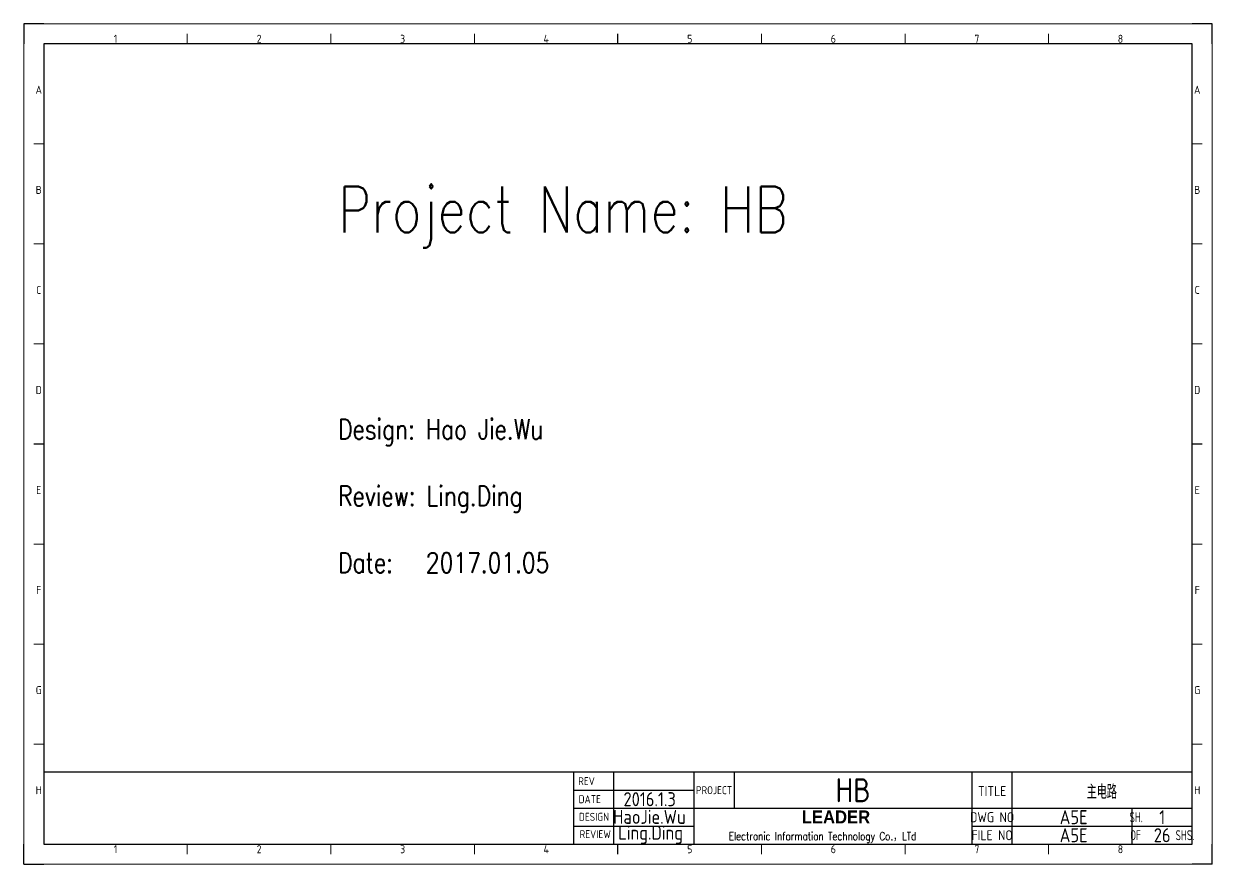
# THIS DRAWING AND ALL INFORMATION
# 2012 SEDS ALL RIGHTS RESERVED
# Model space of a CAD drawing. Header units: millimetres. Extents: x -1699 to 15529, y -2130 to 61.
# Drawn here: x -1699 to -1105, y -2129 to -1709 of the extents above; entities that cross this region are included whole.
import ezdxf
from ezdxf.enums import TextEntityAlignment as Align

# ---------------------------------------------------------------- set-up
doc = ezdxf.new("R2010")
doc.units = ezdxf.units.MM
doc.header["$LTSCALE"] = 10
for name, color, linetype in [('AE_BOR', 1, 'Continuous'), ('CONNECT', 3, 'Continuous'), ('图框_标题栏属性', 1, 'Continuous'), ('图框_标题栏文字', 6, 'Continuous')]:
    doc.layers.add(name, color=color, linetype=linetype)
doc.styles.add('ACGBTS', font='ISOCP.SHX')
doc.styles.get("Standard").update_dxf_attribs({"font": 'simplex.shx', "width": 0.8, "height": 1.625, "bigfont": 'spec_bar.shx'})
doc.styles.add('工程字', font='gbenor.shx', dxfattribs={"bigfont": 'gbcbig.shx'})

# ---------------------------------------------------------------- blocks, each defined once
blk = doc.blocks.new('Border')
for p, q in [((584, 410), (10, 410)), ((10, 410), (10, 10)), ((584, 10), (584, 410)), ((10, 10), (584, 10))]:
    blk.add_line(p, q)
at = {"layer": 'AE_BOR', "color": 1, "lineweight": 30}
for p, q in [((10, 420), (0, 420)), ((0, 420), (0, 410)), ((594, 420), (584, 420)), ((594, 410), (594, 420)), ((297, 410), (297, 415)), ((5, 210), (10, 210)), ((584, 210), (589, 210)), ((0, 0), (0, 10)), ((297, 5), (297, 10)), ((594, 0), (594, 10)), ((0, 0), (10, 0)), ((594, 0), (584, 0))]:
    blk.add_line(p, q, dxfattribs=at)
at = {"layer": 'AE_BOR', "color": 1, "lineweight": 15}
for p, q in [((0, 420), (594, 420)), ((0, 0), (0, 420)), ((594, 420), (594, 0)), ((81.75, 410), (81.75, 415)), ((153.5, 410), (153.5, 415)), ((225.25, 410), (225.25, 415)), ((368.75, 410), (368.75, 415)), ((440.5, 410), (440.5, 415)), ((512.25, 410), (512.25, 415)), ((10, 360), (5, 360)), ((589, 360), (584, 360)), ((10, 310), (5, 310)), ((589, 310), (584, 310)), ((10, 260), (5, 260)), ((589, 260), (584, 260)), ((10, 160), (5, 160)), ((589, 160), (584, 160)), ((10, 110), (5, 110)), ((589, 110), (584, 110)), ((10, 60), (5, 60)), ((589, 60), (584, 60)), ((81.75, 5), (81.75, 10)), ((153.5, 5), (153.5, 10)), ((225.25, 5), (225.25, 10)), ((368.75, 5), (368.75, 10)), ((440.5, 5), (440.5, 10)), ((512.25, 5), (512.25, 10)), ((594, 0), (0, 0))]:
    blk.add_line(p, q, dxfattribs=at)
at = {"layer": 'AE_BOR', "color": 1, "lineweight": 15, "style": 'ACGBTS'}
for s, p in [('1', (45.875, 412.5)), ('2', (117.625, 412.5)), ('3', (189.375, 412.5)), ('4', (261.125, 412.5)), ('5', (332.875, 412.5)), ('6', (404.625, 412.5)), ('7', (476.375, 412.5)), ('8', (548.125, 412.5)), ('A', (7.5, 387)), ('A', (586.5, 387)), ('B', (7.5, 337)), ('B', (586.5, 337)), ('C', (7.5, 287)), ('C', (586.5, 287)), ('D', (7.5, 237)), ('D', (586.5, 237)), ('E', (7.5, 187)), ('E', (586.5, 187)), ('F', (7.5, 137)), ('F', (586.5, 137)), ('G', (7.5, 87)), ('G', (586.5, 87)), ('H', (7.5, 37)), ('H', (586.5, 37)), ('1', (45.875, 7.5)), ('2', (117.625, 7.5)), ('3', (189.375, 7.5)), ('4', (261.125, 7.5)), ('5', (332.875, 7.5)), ('6', (404.625, 7.5)), ('7', (476.375, 7.5)), ('8', (548.125, 7.5))]:
    blk.add_text(s, height=4, dxfattribs=at).set_placement(p, align=Align.MIDDLE)
blk = doc.blocks.new('TITLE3')
for p, q in [((-309, 0), (-309, 36)), ((-289, 0), (-289, 36)), ((-249, 0), (-249, 36)), ((-249, 0), (-249, 36)), ((-249, 0), (-249, 36)), ((-229, 36), (-229, 27)), ((-110, 0), (-110, 36)), ((-90, 0), (-90, 36)), ((-309, 27), (-249, 27)), ((-229, 27), (-229, 18)), ((-309, 18), (-248.01, 18)), ((-249, 18), (0, 18)), ((-30, 0), (-30, 18)), ((-309, 9), (-249, 9)), ((-110, 9), (0, 9)), ((-289, 4.18), (-289, 4.18)), ((-289, 4.18), (-289, 4.18))]:
    blk.add_line(p, q)
blk.add_lwpolyline([(-309, 36), (-574, 36), (-574, 0), (-309, 0)], close=True)
blk.add_lwpolyline([(-309, 0), (0, 0), (0, 36), (-309, 36)])
at = {"insert": (-248.01, 16.87), "char_height": 5, "attachment_point": 1}
blk.add_mtext_dynamic_manual_height_columns('\\pi52.854;{\\fArial Black|b0|i0|c0|p34;\\H1.3x;LEADER\\Fsimplex,spec_bar|c134;\\H1.0769x; }\\P\\pi16.37;{\\H0.8x;Electronic Information Technology Co.\\fSimSun|b0|i0|c134|p2;，\\Fsimplex,spec_bar|c134;LTd}', width=138.0147, gutter_width=8.12, heights=[69.93], dxfattribs=at)
at = {"layer": '图框_标题栏属性', "style": '工程字'}
for tag, height, p in [('版本', 7, (-271.17, 31.5)), ('项目', 12, (-169.5, 27)), ('名称', 7, (-45.16, 26.53)), ('日期', 7, (-271.17, 22.5)), ('制图', 7, (-271.33, 13.69)), ('文件', 7, (-59.26, 13.5)), ('页数', 7, (-16.34, 13.5)), ('审核', 7, (-270.7, 4.72)), ('图号', 7, (-59.26, 4.5)), ('总数', 7, (-16.34, 4.5))]:
    blk.add_attdef(tag, text='', height=height, dxfattribs=at).set_placement(p, align=Align.MIDDLE)
at = {"layer": '图框_标题栏文字', "style": '工程字'}
for s, height, p in [('REV', 4, (-302.75, 31.5)), ('DATE', 4, (-301.08, 22.5)), ('PROJECT', 4, (-239, 27)), ('TITLE', 5, (-100, 26.53)), ('DESIGN', 4, (-299, 13.69)), ('DWG NO', 5, (-100, 13.5)), ('REVIEW', 4, (-298.37, 5.01)), ('FILE NO', 5, (-100, 4.5))]:
    blk.add_text(s, height=height, dxfattribs=at).set_placement(p, align=Align.MIDDLE_CENTER)
at = {"layer": '图框_标题栏文字', "style": '工程字', "width": 0.8}
for s, p in [('SH.            ', (-15, 13.5)), ('OF        SHS.', (-15, 4.5))]:
    blk.add_text(s, height=5, dxfattribs=at).set_placement(p, align=Align.MIDDLE_CENTER)

msp = doc.modelspace()

# ---------------------------------------------------------------- block references
ref = msp.add_blockref('TITLE3', (-1115.08, -2118.92))
ref.add_attrib('总数', '26', dxfattribs={"layer": '图框_标题栏属性', "height": 7, "style": '工程字'}).set_placement((-1130.08, -2114.42), align=Align.MIDDLE)
ref.add_attrib('页数', '1', dxfattribs={"layer": '图框_标题栏属性', "height": 7, "style": '工程字'}).set_placement((-1130.08, -2105.42), align=Align.MIDDLE)
ref.add_attrib('文件', 'A5E', dxfattribs={"layer": '图框_标题栏属性', "height": 7, "style": '工程字'}).set_placement((-1174.33, -2105.42), align=Align.MIDDLE)
ref.add_attrib('图号', 'A5E', dxfattribs={"layer": '图框_标题栏属性', "height": 7, "style": '工程字'}).set_placement((-1174.33, -2114.42), align=Align.MIDDLE)
ref.add_attrib('名称', '主电路', dxfattribs={"layer": '图框_标题栏属性', "height": 7, "style": '工程字'}).set_placement((-1160.24, -2092.39), align=Align.MIDDLE)
ref.add_attrib('项目', 'HB', dxfattribs={"layer": '图框_标题栏属性', "height": 12, "style": '工程字'}).set_placement((-1284.58, -2091.92), align=Align.MIDDLE)
ref.add_attrib('审核', 'Ling.Ding', dxfattribs={"layer": '图框_标题栏属性', "height": 7, "style": '工程字'}).set_placement((-1385.78, -2114.2), align=Align.MIDDLE)
ref.add_attrib('制图', 'HaoJie.Wu', dxfattribs={"layer": '图框_标题栏属性', "height": 7, "style": '工程字'}).set_placement((-1386.4, -2105.23), align=Align.MIDDLE)
ref.add_attrib('日期', '2016.1.3', dxfattribs={"layer": '图框_标题栏属性', "height": 7, "style": '工程字'}).set_placement((-1386.25, -2096.42), align=Align.MIDDLE)
at = {"layer": 'AE_BOR'}
msp.add_blockref('Border', (-1699.08, -2128.92), dxfattribs=at)

# ---------------------------------------------------------------- texts
at = {"layer": 'CONNECT', "attachment_point": 1}
for s, width, insert, char_height in [('{\\Fsimplex|c134;\\C0;Project Name: HB }', 468.3328, (-1541.98, -1790.16), 23), ('{\\Fsimplex|c134;\\C0;Design: Hao Jie.Wu\\P\\PReview: Ling.Ding\\P\\PDate:   2017.01.05}', 284.2611, (-1541.98, -1906.56), 10)]:
    msp.add_mtext_dynamic_manual_height_columns(s, width=width, gutter_width=8.12, heights=[0], dxfattribs=dict(at, insert=insert, char_height=char_height))

doc.saveas('drawing.dxf')
